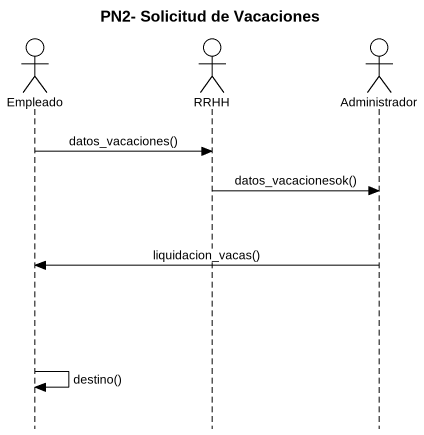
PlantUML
@startuml
title PN2- Solicitud de Vacaciones
hide footbox
actor Empleado
actor RRHH
actor Administrador

Empleado -> RRHH : datos_vacaciones()
RRHH -> Administrador : datos_vacacionesok()
Administrador -> Empleado : liquidacion_vacas()
Empleado -> Empleado : destino()
@enduml
